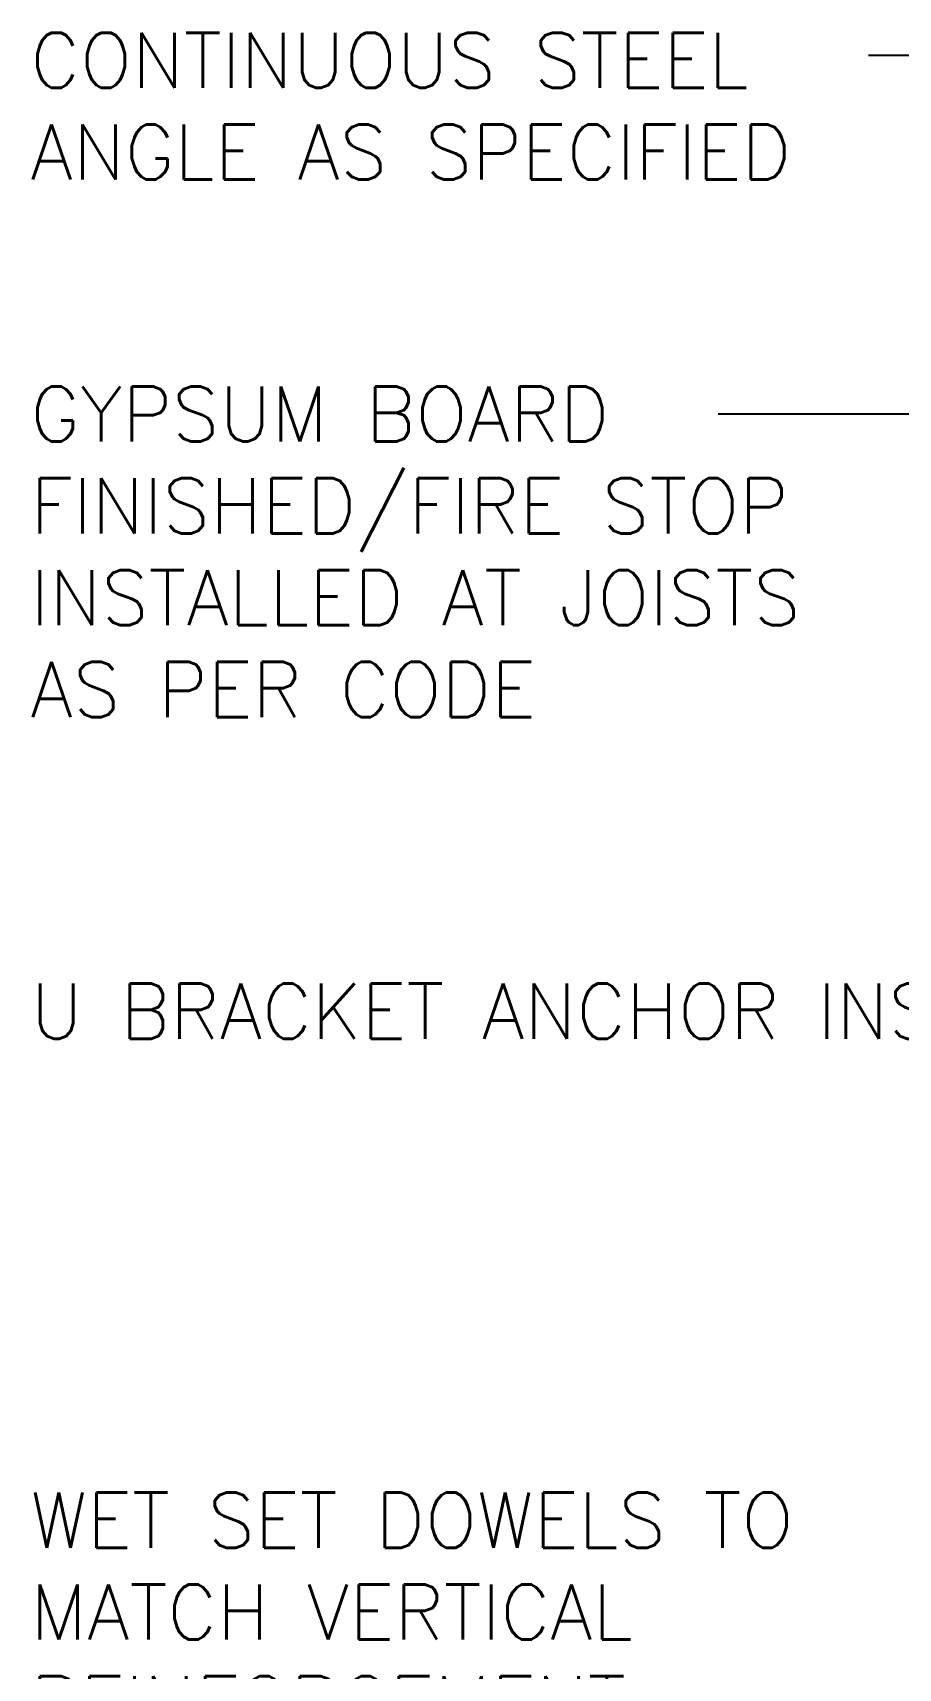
# Model space of a CAD drawing. Header units: inches. Extents: x 386 to 486, y 202 to 274.
# Drawn here: x 431.67 to 443.45, y 231.32 to 253.58 of the extents above; entities that cross this region are included whole.
import ezdxf

# ---------------------------------------------------------------- set-up
doc = ezdxf.new("R2010")
doc.units = ezdxf.units.IN
doc.header["$LTSCALE"] = 0.5
doc.header["$MEASUREMENT"] = 0
doc.layers.add('TEXT', color=4, linetype='Continuous')
doc.styles.add('DIM', font='romans.shx', dxfattribs={"width": 0.7})
doc.styles.add('ROMANS', font='romans.shx', dxfattribs={"height": 1.125})
doc.dimstyles.new('ext_12', dxfattribs={"dimscale": 12, "dimtxt": 0.09375, "dimasz": 0.09375, "dimexe": 0.09375, "dimexo": 0.0625, "dimgap": 0.0625, "dimtad": 1, "dimdec": 1, "dimzin": 3, "dimdsep": 46, "dimlunit": 4, "dimtxsty": 'DIM', "dimcen": 0.09, "dimdle": 0.09375, "dimclrt": 4, "dimadec": 0, "dimazin": 0, "dimtfac": 1, "dimtdec": 1, "dimtmove": 2, "dimatfit": 3, "dimfxl": 1, "dimfrac": 2, "dimtolj": 1, "dimtzin": 0, "dimarcsym": 0})

msp = doc.modelspace()

# ---------------------------------------------------------------- texts
at = {"layer": 'TEXT', "char_height": 0.75, "style": 'ROMANS'}
for s, insert, width, attachment_point in [('CONTINUOUS STEEL ANGLE AS SPECIFIED', (431.638, 252.582), 12.4225, 4), ('\\A1;{\\C4;GYPSUM BOARD FINISHED/FIRE STOP INSTALLED AT JOISTS AS PER CODE}', (431.638, 248.766), 12.44051, 1), ('U BRACKET ANCHOR INSERT', (431.642, 240.636), 13.68504, 1), ('\\A1;{\\C4;WET SET DOWELS TO MATCH VERTICAL REINFORCEMENT BETWEEN POUR OR AS SPECIFIED}', (431.638, 233.707), 12.44051, 1)]:
    msp.add_mtext(s, dxfattribs=dict(at, insert=insert, width=width, attachment_point=attachment_point))

# ---------------------------------------------------------------- leaders
at = {"layer": 'TEXT'}
for points, override in [([(466.833, 247.994), (447.524, 253.273), (443.042, 253.273)], {"dimtad": 0}), ([(466.589, 246.217), (446.146, 248.389), (440.997, 248.389)], {"dimgap": 0.0625, "dimtad": 0})]:
    msp.add_leader(points, dimstyle='ext_12', override=override, dxfattribs=at)

doc.saveas('drawing.dxf')
